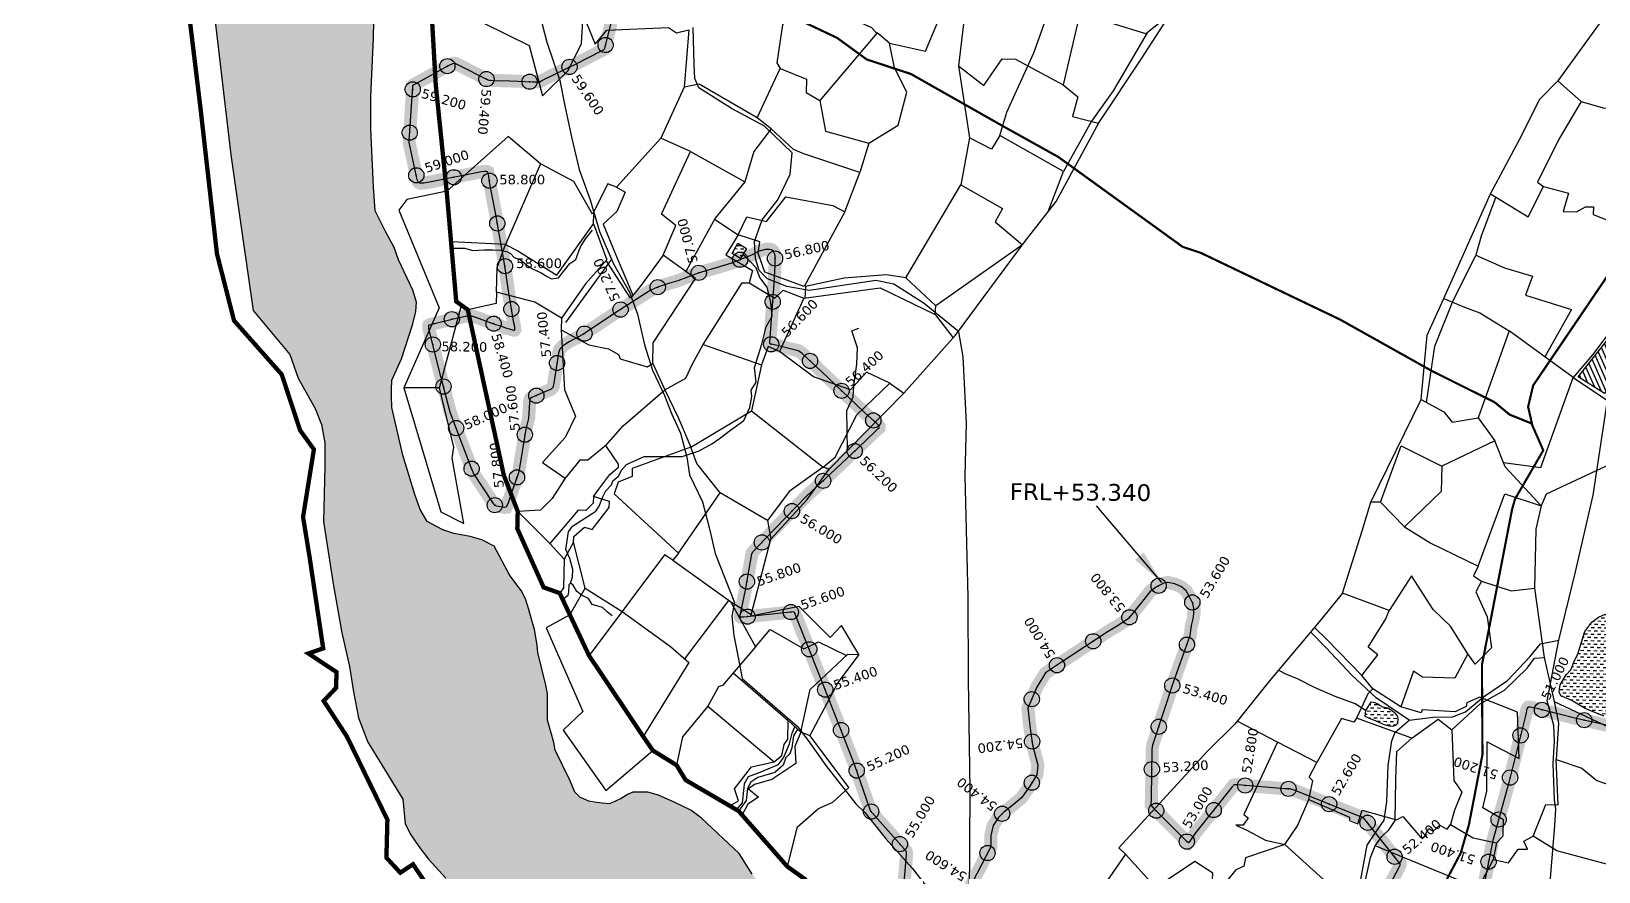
# Model space of a CAD drawing. Header units: inches. Extents: x 381014 to 397336, y 1838559 to 1849522.
# Drawn here: x 381031 to 384637, y 1840860 to 1842795 of the extents above; entities that cross this region are included whole.
import ezdxf

# ---------------------------------------------------------------- set-up
doc = ezdxf.new("R2010")
doc.units = ezdxf.units.IN
doc.header["$MEASUREMENT"] = 0
doc.header["$PDMODE"] = 32
doc.header["$PDSIZE"] = 35
for name, color, linetype in [('BND', 6, 'Continuous'), ('FRL', 3, 'Continuous'), ('NALA', 4, 'Continuous'), ('points', 161, 'Continuous'), ('ROAD', 1, 'Continuous'), ('ROADS', 50, 'Continuous'), ('SY.AREA', 7, 'Continuous'), ('TEXT', 7, 'Continuous'), ('VILLAGE AREA', 1, 'Continuous'), ('WATER', 4, 'Continuous')]:
    doc.layers.add(name, color=color, linetype=linetype)
doc.styles.get("Standard").update_dxf_attribs({"font": 'verdana.ttf'})
doc.dimstyles.get("Standard").update_dxf_attribs({"dimtxt": 0.18, "dimasz": 0.18, "dimexe": 0.18, "dimexo": 0.0625, "dimgap": 0.09, "dimtad": 0, "dimtih": 1, "dimtoh": 1, "dimdec": 4, "dimzin": 0, "dimdsep": 46, "dimtxsty": 'Standard', "dimcen": 0.09, "dimadec": 0, "dimazin": 0, "dimtfac": 1, "dimtdec": 4, "dimtofl": 0, "dimtmove": 0, "dimatfit": 3, "dimfxl": 1, "dimtolj": 1, "dimtzin": 0, "dimarcsym": 0})
pattern_1 = [(358.54643, (357772.124, 1836958.266), (7.80028, 7.4142122), [7.609695, -7.609695])]

msp = doc.modelspace()

# ---------------------------------------------------------------- hatches: boundary and pattern name
h = msp.add_hatch()
h.set_pattern_fill('DASH', color=4, scale=500, angle=45)
h.paths.add_polyline_path([(388451, 1839456.8), (388566, 1839533.4), (388764.6, 1839627.8), (388764.6, 1840193.1), (388651.7, 1840153.5), (388550.7, 1840125.9), (388422.1, 1840107.6), (388315.5, 1840090.3), (388267, 1840070.6), (388208, 1840043.1), (388107, 1839952.7), (388030.7, 1839885.8), (387989.9, 1839894.9), (387961.6, 1839906.4), (387939.7, 1839905.1), (387902.5, 1839879.4), (387787.8, 1839816.4), (387772.7, 1839805.8)])
h.paths.add_polyline_path([(387490.6, 1839667.2), (387271.9, 1839588.7), (387053.1, 1839523), (386750.8, 1839429.1), (386619.7, 1839389.3), (386412.6, 1839330.1), (386257, 1839312.1), (386131, 1839313.4), (386061.6, 1839312.1), (385958.9, 1839324.9), (385856.2, 1839340.8), (385803.7, 1839365.4), (385776.7, 1839367), (385728.9, 1839370.2), (385666.9, 1839365.4), (385546.3, 1839361.8), (385530.7, 1839380.5), (385511.6, 1839382.9), (385489.3, 1839378.9), (385320.8, 1839396.6), (384973.2, 1839431.9), (384691.7, 1839436.7), (384639.6, 1839425.9), (384631, 1839409.7), (384606.9, 1839406.6), (384606.7, 1839405.5), (384454, 1839422.3), (384211.5, 1839496.4), (384038.2, 1839567.8), (383876.1, 1839675.9), (383766.9, 1839732.3), (383620.2, 1839824.7), (383568.5, 1839862.4), (383475, 1839969.7), (383347.6, 1840109.2), (383210.5, 1840248.2), (383043.3, 1840405.5), (382951.8, 1840496.9), (382812.5, 1840698), (382768.8, 1840763.5), (382727, 1840807.2), (382689.3, 1840854.8), (382659.4, 1840902.5), (382572.6, 1840983.4), (382548, 1841001.9), (382509.7, 1841020.4), (382473.9, 1841036.4), (382449.2, 1841043.8), (382414.7, 1841043.8), (382403.6, 1841038.9), (382366.8, 1841016.3), (382320.6, 1841019.6), (382299.9, 1841029), (382285.2, 1841034.9), (382270.3, 1841069.7), (382235.7, 1841140.3), (382233.2, 1841157.6), (382218.4, 1841206.9), (382218.4, 1841229.1), (382218.4, 1841269.7), (382214.7, 1841289.5), (382196.2, 1841365.1), (382194.9, 1841382.3), (382188.8, 1841418.1), (382181.4, 1841441.5), (382175.2, 1841463.7), (382167.8, 1841488.4), (382157.9, 1841508.1), (382132, 1841542.6), (382095.8, 1841609.8), (382067.6, 1841624.5), (382040.6, 1841631.8), (381989, 1841641.8), (381941.9, 1841666.8), (381925.2, 1841694.3), (381913.2, 1841728.9), (381885.7, 1841819.8), (381860.5, 1841928.9), (381859, 1841963), (381860.5, 1841992.3), (381882.1, 1842041.3), (381908.4, 1842121.8), (381915.6, 1842150.5), (381916.8, 1842172.1), (381908.4, 1842199.6), (381875.3, 1842269), (381865.7, 1842297.6), (381844.7, 1842335.7), (381821.8, 1842381.8), (381818, 1842437.1), (381812.2, 1842571.1), (381812.2, 1842645.5), (381818, 1842779.4), (381819.9, 1842857.6), (381835.1, 1842926.2), (381842.8, 1843075.5), (381837.1, 1843144.2), (381825.6, 1843199.4), (381797, 1843308.1), (381794.3, 1843356.2), (381785.9, 1843407.5), (381779.9, 1843469.5), (381770.4, 1843551.7), (381766.8, 1843698.6), (381759.4, 1843754.7), (381528.5, 1843776.8), (381324.9, 1843792.6), (381330.9, 1843655.6), (381348.5, 1843538.7), (381406.4, 1843204.5), (381427.2, 1843118), (381444.9, 1842896.9), (381490.1, 1842511), (381515.8, 1842328.4), (381541.3, 1842152.2), (381625.4, 1842051.3), (381644.8, 1841996.5), (381683.5, 1841927.1), (381698.1, 1841890), (381706.2, 1841848.1), (381706.2, 1841793.2), (381703, 1841666.6), (381725.6, 1841523.1), (381745, 1841410.2), (381762.7, 1841332.7), (381772.4, 1841274.7), (381783.7, 1841215), (381804.7, 1841158.5), (381885.8, 1841027.5), (381890.9, 1840970.9), (381904.1, 1840945.6), (381922.3, 1840918.3), (381944.6, 1840888.9), (381984.1, 1840845.4), (382067.9, 1840717.8), (382204.5, 1840565.2), (382288.3, 1840481.8), (382319.9, 1840433.9), (382347.5, 1840401.3), (382362.8, 1840378.9), (382390.3, 1840337.2), (382486.1, 1840296.4), (382532, 1840263.8), (382557.5, 1840237.4), (382590.7, 1840185.5), (382612.4, 1840149.3), (382645.5, 1840112.1), (382685.8, 1840086.3), (382734.4, 1840036.8), (382779.8, 1839993.4), (382838.8, 1839938.7), (382866.7, 1839905.7), (382931, 1839840.8), (382950.6, 1839794.4), (382998.2, 1839728.3), (383021.9, 1839679.8), (383041.6, 1839657), (383066.4, 1839638.5), (383092.2, 1839609.6), (383146, 1839521.8), (383230.4, 1839422.7), (383300.5, 1839363.2), (383351.5, 1839325.2), (383419, 1839286.7), (383500.2, 1839236.9), (383636.7, 1839211.5), (383757.6, 1839162.1), (383807, 1839124.3), (383841.7, 1839089.7), (383891.1, 1839047.7), (383925.8, 1839026.6), (384066.7, 1838990.9), (384297, 1838951.8), (384446.8, 1838919.1), (384529, 1838924.4), (384578.6, 1838939.1), (384622.9, 1838958.1), (384703.1, 1838953.9), (384975.7, 1838918.9), (385028.3, 1838895.6), (385074.9, 1838872.4), (385120.2, 1838851.1), (385227.6, 1838825.7), (385379, 1838824.7), (385407.7, 1838833.2), (385470.6, 1838854.5), (385533.5, 1838869.4), (385621.9, 1838867.3), (385756.2, 1838836.4), (385847.9, 1838816.2), (385948.9, 1838831.9), (386045.9, 1838831.9), (386102.4, 1838839.4), (386171.6, 1838852.2), (386230.2, 1838890.5), (386358.1, 1838899), (386408.2, 1838913.9), (386662.3, 1839013.8), (386777.9, 1839042.9), (386930.5, 1839097), (387043.9, 1839128.3), (387113, 1839133.7), (387166, 1839114.3), (387196.2, 1839098.1), (387250.2, 1839091.6), (387322.6, 1839089.5), (387561.1, 1839129.6), (387680.3, 1839140), (387815.1, 1839162.4), (387899.8, 1839178), (388210.9, 1839361.6), (388399.6, 1839422.5), (388451, 1839456.8), (387772.7, 1839805.8), (387706.8, 1839759.9)])
h.paths.add_polyline_path([(381544.4, 1844421.8), (381503.4, 1844633.7), (381417.8, 1844942.2), (381392.4, 1845025), (381249.5, 1845377.7), (381113, 1845632.5), (381031, 1845811.9), (381031, 1844657.9), (381122.3, 1844516.1), (381283.2, 1844222.8), (381319.4, 1843917.4), (381324.9, 1843792.6), (381528.5, 1843776.8), (381759.4, 1843754.7), (381753.7, 1843798.7), (381716.3, 1843823), (381667.3, 1843941.1), (381622.7, 1844089.8)])
h.paths.add_polyline_path([(382252.1, 1840763.1), (382906.7, 1840089.6), (382995.9, 1840176.3), (382341.3, 1840849.8)], flags=24)
h.paths.add_polyline_path([(383128.8, 1840129.2), (383201, 1840127.3), (383202.2, 1840176.3), (383130, 1840178.1)], flags=24)
h.paths.add_polyline_path([(383194.6, 1840078.3), (383257.4, 1840076.7), (383258.2, 1840107.8), (383195.4, 1840109.4)], flags=24)
at = {"layer": 'VILLAGE AREA', "linetype": 'ByBlock'}
h = msp.add_hatch(dxfattribs=at)
h.set_pattern_fill('ANSI31', color=256, scale=3.195672, angle=68.5464)
h.set_pattern_definition([(113.54643, (357772.124, 1836958.266), (-9.301448, -4.0533506), [])])
h.paths.add_polyline_path([(384760.8, 1842119.5), (384728.1, 1842174.9), (384589.6, 1842000.2), (384650.1, 1841961.1)])
h.paths.add_polyline_path([(384787, 1841992.5), (384803.2, 1842011.8), (384877.1, 1842093.3), (384887.4, 1842177), (384835.4, 1842146.9), (384798.9, 1842057), (384760.9, 1842066.9), (384671.8, 1841953), (384750.4, 1841896.4)])
h.paths.add_polyline_path([(384890.3, 1842208.6), (384882.6, 1842226.5), (384868.3, 1842201), (384845.2, 1842209.1), (384823.9, 1842176.8), (384871.7, 1842174.2)])
at = {"layer": 'WATER', "linetype": 'ByBlock'}
h = msp.add_hatch(dxfattribs=at)
h.set_pattern_fill('DASH', color=256, scale=2.396754, angle=-1.4536)
h.set_pattern_definition(pattern_1)
h.paths.add_polyline_path([(382676.2, 1842295.7), (382656, 1842307.8), (382643.2, 1842284.1), (382662.3, 1842272.6)])
h = msp.add_hatch(dxfattribs=at)
h.set_pattern_fill('DASH', color=256, scale=2.396754, angle=-1.4536)
h.set_pattern_definition(pattern_1)
h.paths.add_polyline_path([(384849.1, 1841489.5), (384843.9, 1841491.9), (384820.6, 1841489.7), (384792.3, 1841495.1), (384761.2, 1841499.2), (384736.5, 1841517.5), (384729, 1841515.8), (384718.1, 1841507.2), (384699.1, 1841492.4), (384676.6, 1841471.5), (384651.9, 1841453.4), (384636.4, 1841446.8), (384620.7, 1841434.6), (384604.8, 1841413.6), (384596.2, 1841386.4), (384589.1, 1841361.5), (384580.8, 1841346.3), (384572.7, 1841325.4), (384561.6, 1841313.9), (384548.3, 1841290.7), (384547, 1841286.5), (384546.2, 1841274.4), (384549.7, 1841265.5), (384573.7, 1841255.1), (384605.8, 1841236.1), (384648.7, 1841218.3), (384717.2, 1841192.9), (384766.9, 1841168.8), (384826.3, 1841142.2), (384839.3, 1841141.4), (384846.7, 1841355.8)])
h.paths.add_polyline_path([(384657, 1841316.8), (384947.9, 1841309.4), (384948.7, 1841340.4), (384657.8, 1841347.7)], flags=9)
h.paths.add_polyline_path([(384738.2, 1841369.1), (384794.9, 1841367.7), (384795.7, 1841398.2), (384739, 1841399.7)], flags=24)
h = msp.add_hatch(dxfattribs=at)
h.set_pattern_fill('DASH', color=256, scale=2.396754, angle=-1.4536)
h.set_pattern_definition(pattern_1)
h.paths.add_polyline_path([(384169.9, 1841223.9), (384162.7, 1841230.3), (384151.6, 1841236.6), (384139.9, 1841239.2), (384133.5, 1841242.8), (384127.2, 1841246.8), (384122.6, 1841248.8), (384117.6, 1841250.1), (384112.8, 1841250.7), (384100.1, 1841231.2), (384098.6, 1841218.4), (384107.2, 1841214.5), (384123.9, 1841207.8), (384143.2, 1841199.3), (384154, 1841196.3), (384162.7, 1841195.8), (384170.1, 1841197.7), (384174.9, 1841202.6), (384175.1, 1841210.4), (384174.8, 1841217.6)])
h.paths.add_polyline_path([(384134.3, 1841204.2), (384191, 1841202.8), (384191.8, 1841233.4), (384135.1, 1841234.8)], flags=9)

# ---------------------------------------------------------------- linework, layer by layer
at = {"const_width": 0.285}
msp.add_lwpolyline([(381031, 1847637.1), (388764.6, 1847637.1), (388764.6, 1838559.6), (381031, 1838559.6)], close=True, dxfattribs=at)
at = {"color": 4}
for points in [[(381444.9, 1842896.9), (381490.1, 1842511), (381515.8, 1842328.4), (381541.3, 1842152.2), (381625.4, 1842051.3), (381644.8, 1841996.5), (381683.5, 1841927.1), (381698.1, 1841890), (381706.2, 1841848.1), (381706.2, 1841793.2), (381703, 1841666.6), (381725.6, 1841523.1), (381745, 1841410.2), (381762.7, 1841332.7), (381772.4, 1841274.7), (381783.7, 1841215), (381804.7, 1841158.5), (381885.8, 1841027.5), (381890.9, 1840970.9), (381904.1, 1840945.6), (381922.3, 1840918.3), (381944.6, 1840888.9), (381984.1, 1840845.4)], [(382689.3, 1840854.8), (382659.4, 1840902.5), (382572.6, 1840983.4), (382548, 1841001.9), (382509.7, 1841020.4), (382473.9, 1841036.4), (382449.2, 1841043.8), (382428.2, 1841043.8), (382414.7, 1841043.8), (382403.6, 1841038.9), (382387.5, 1841029), (382361.6, 1841016.7), (382344.3, 1841017.9), (382325.8, 1841020.4), (382313.5, 1841022.8), (382299.9, 1841029), (382293.7, 1841031.5), (382281.4, 1841043.8), (382270.3, 1841069.7), (382235.7, 1841140.3), (382233.2, 1841157.6), (382225.8, 1841182.2), (382218.4, 1841209.3), (382218.4, 1841229.1), (382218.4, 1841245.1), (382218.4, 1841269.7), (382214.7, 1841289.5), (382196.2, 1841365.1), (382194.9, 1841382.3), (382188.8, 1841418.1), (382181.4, 1841441.5), (382175.2, 1841463.7), (382167.8, 1841488.4), (382157.9, 1841508.1), (382132, 1841542.6), (382095.8, 1841609.8), (382067.6, 1841624.5), (382040.6, 1841631.8), (382002.6, 1841639.2), (381977.6, 1841647.8), (381941.9, 1841666.8), (381925.2, 1841694.3), (381913.2, 1841728.9), (381885.7, 1841819.8), (381860.5, 1841928.9), (381859.3, 1841955.3), (381859.3, 1841969.6), (381860.5, 1841992.3), (381882.1, 1842041.3), (381908.4, 1842121.8), (381915.6, 1842150.5), (381916.8, 1842172.1), (381908.4, 1842199.6), (381875.3, 1842269), (381865.7, 1842297.6), (381844.7, 1842335.7), (381821.8, 1842381.8), (381818, 1842437.1), (381812.2, 1842571.1), (381812.2, 1842645.5), (381818, 1842779.4), (381819.9, 1842857.6)]]:
    msp.add_lwpolyline(points, dxfattribs=at)
at = {"layer": 'BND', "lineweight": 30}
msp.add_lwpolyline([(381947.5, 1842912.7, 10, 10, 0), (381961.3, 1842672.1, 10, 10, 0), (381986.4, 1842427, 10, 10, 0), (382008.4, 1842173.4, 10, 10, 0), (382035, 1842154.3, 10, 10, 0), (382117.9, 1841773.2, 10, 10, 0), (382149.9, 1841689.9, 10, 10, 0), (382148.9, 1841650.2, 10, 10, 0), (382209.5, 1841515, 10, 10, 0), (382246.4, 1841501.8, 10, 10, 0), (382313.9, 1841358, 10, 10, 0), (382438.7, 1841171.5, 10, 10, 0), (382460.6, 1841139.6, 10, 10, 0), (382515.3, 1841105.6, 10, 10, 0), (382536.1, 1841071.4, 10, 10, 0), (382658.1, 1841000, 10, 10, 0), (382770.2, 1840872.1, 10, 10, 0), (382813.5, 1840841.2, 10, 10, 0)], format="xyseb", dxfattribs=at)
at = {"layer": 'BND', "lineweight": 30, "const_width": 10}
msp.add_lwpolyline([(381999.2, 1840743.4), (381908.9, 1840877.5), (381879.7, 1840858), (381847.8, 1840892.5), (381850, 1840980), (381757, 1841171.4), (381703.5, 1841253.6), (381732, 1841283.7), (381733, 1841319.9), (381668.3, 1841362.8), (381702.3, 1841374.6), (381671.4, 1841582.4), (381656, 1841677), (381680.9, 1841832.7), (381649.2, 1841876.7), (381606.9, 1842005.3), (381497.2, 1842129.3), (381457.9, 1842283.3), (381437.3, 1842465.6), (381420, 1842618.9), (381391.4, 1842854.1)], dxfattribs=at)
at = {"layer": 'FRL', "color": 84, "const_width": 30}
for points in [[(382364.7, 1842814.4), (382351.1, 1842759.8), (382350.5, 1842756), (382348.3, 1842753.7), (382343.9, 1842751.3), (382282.6, 1842720.1), (382210.2, 1842684.7), (382204.2, 1842681.4), (382200.7, 1842679.3), (382196.8, 1842679), (382183.5, 1842679.1), (382131.4, 1842681.2), (382093.4, 1842682.4), (382087.2, 1842682.8), (382083.8, 1842683), (382081.1, 1842683.9), (382012.8, 1842718.5), (382008.6, 1842720.7), (382006.2, 1842721.7), (382004.2, 1842721.8), (382000.7, 1842721.4), (381989.4, 1842715.9), (381914.5, 1842674.7), (381910.5, 1842672.7), (381908.9, 1842671.4), (381908.7, 1842668.6), (381900.9, 1842554.8), (381900.5, 1842546.3), (381900.1, 1842539.3), (381918.9, 1842453.4), (381920.6, 1842449.1), (381923.2, 1842446.8), (381924.6, 1842446.1), (381927.9, 1842446.1), (381933.5, 1842446.1), (381943.2, 1842447.4), (382066.9, 1842472.1), (382073.8, 1842472.8), (382078.3, 1842472.8), (382081.1, 1842471.2), (382083.2, 1842462), (382085.3, 1842448.3), (382098.5, 1842377.2), (382119.7, 1842259.8), (382129.8, 1842187.7), (382140.7, 1842124.1), (382142.2, 1842118.8), (382143, 1842113.7), (382143.4, 1842111), (382143.5, 1842108.8), (382142.9, 1842108), (382142.4, 1842107.4), (382141.2, 1842107.3), (382140.1, 1842107.3), (382133.5, 1842109.5), (382121.4, 1842112.4), (382111, 1842117), (382099, 1842120.7), (382052.9, 1842137.5), (382043.4, 1842140.3), (382038.4, 1842140.3), (382030, 1842139.4), (382005.4, 1842134.2), (381958.2, 1842122.6), (381950.8, 1842120.7), (381947.2, 1842119.5), (381945.6, 1842118.5), (381945.3, 1842117), (381945.3, 1842114.9), (381945.3, 1842111.4), (381948.5, 1842097.9), (381974, 1841997.6), (381994.6, 1841918.6), (382002.1, 1841897.8), (382042.9, 1841790.7), (382048, 1841777.7), (382094.4, 1841707.9), (382096, 1841705.2), (382097.8, 1841703.6), (382100.9, 1841702.3), (382110, 1841700.8), (382116, 1841699.6), (382120.1, 1841699.1), (382123.1, 1841699.5), (382127.6, 1841710), (382137, 1841737.5), (382149.4, 1841771.5), (382152.1, 1841781.3), (382168.2, 1841879.2), (382175, 1841903.8), (382177.2, 1841941.4), (382177.5, 1841946.5), (382178.8, 1841949.7), (382182, 1841952), (382196.4, 1841958), (382226.8, 1841971.2), (382229.4, 1841973.7), (382230.7, 1841975.6), (382232.9, 1841985.6), (382243.9, 1842054.1), (382246.5, 1842063.2), (382253, 1842070.3), (382268, 1842080.7), (382299.8, 1842097), (382383.8, 1842153), (382454.8, 1842198.5), (382471.8, 1842206.3), (382496.7, 1842214.6), (382517.9, 1842221), (382565.3, 1842238.9), (382639.6, 1842260.7), (382688, 1842280), (382705.5, 1842289.2), (382719.7, 1842293.4), (382729.4, 1842293.4), (382734, 1842292.4), (382737.2, 1842289.7), (382740.9, 1842283.7), (382741.9, 1842278.6), (382741.9, 1842271.3), (382741.9, 1842257), (382739.6, 1842214.6), (382729.8, 1842079.3), (382729.8, 1842076.8), (382731.3, 1842075.2), (382736.5, 1842073.9), (382746.4, 1842071.9), (382795.1, 1842060), (382799.2, 1842057.5), (382804.1, 1842053.9), (382849.4, 1842011), (382911.4, 1841952.1), (382948, 1841917.5), (382977.4, 1841891), (382979.7, 1841888.4), (382981.3, 1841886), (382981.3, 1841884.1), (382981.1, 1841882.2), (382978.6, 1841880.3), (382976.2, 1841877.9), (382971.9, 1841874.2), (382932.9, 1841836.4), (382869.8, 1841776.5), (382814.3, 1841725.4), (382740.7, 1841649.4), (382719.5, 1841626.9), (382690.7, 1841596.6), (382689.7, 1841594.9), (382688.6, 1841592.3), (382673.7, 1841508.7), (382662.2, 1841454.1), (382661.6, 1841451.6), (382661.4, 1841448.7), (382661.9, 1841447.2), (382663.2, 1841446.4), (382665.5, 1841446.3), (382667.3, 1841446.3), (382670.1, 1841446.7), (382777.3, 1841458.1), (382781.9, 1841458.6), (382785.5, 1841458.1), (382786.8, 1841456.8), (382788, 1841454.6), (382789, 1841451.3), (382821.2, 1841370.6), (382861.1, 1841270.2), (382924.9, 1841106.9), (382960.2, 1841004.9), (382961.3, 1841001.6), (382962.4, 1840999.3), (382966, 1840995.4), (382977.6, 1840981.9), (383039, 1840912.8), (383041.3, 1840910), (383043.5, 1840907.5), (383044.1, 1840904.5), (383044.3, 1840899.2), (383033.7, 1840772.7)], [(383175.6, 1840796), (383238.1, 1840917.7), (383238.1, 1840943.4), (383243.6, 1840966.4), (383255.8, 1840985.4), (383268, 1840997.6), (383285.6, 1841011.2), (383308.7, 1841030.1), (383327.7, 1841057.2), (383344, 1841083), (383346.7, 1841106), (383334.5, 1841152.5), (383330.4, 1841178.3), (383327.7, 1841197.3), (383323.6, 1841236.6), (383344, 1841285.4), (383364.3, 1841317.9), (383398.3, 1841340.9), (383508, 1841413.5), (383530.9, 1841427.1), (383554.7, 1841443.2), (383584.4, 1841479.6), (383604.8, 1841505.9), (383620.9, 1841516.9), (383636.1, 1841524.5), (383645.5, 1841526.2), (383661.6, 1841522.8), (383676.9, 1841516), (383687.9, 1841506.7), (383694.7, 1841494.9), (383703.2, 1841477.9), (383705.7, 1841466.9), (383705.7, 1841454.2), (383704, 1841442.3), (383699.8, 1841427.1), (383697.2, 1841404.2), (383658.2, 1841296.5), (383610.9, 1841152.2), (383610.1, 1841147.2), (383609.7, 1841141), (383607.8, 1841031.4), (383607.4, 1841013.7), (383617.5, 1841002.3), (383684.6, 1840934.3), (383688.2, 1840930.6), (383690.8, 1840928), (383692.9, 1840926.8), (383695.9, 1840930.4), (383709.3, 1840949.8), (383793.5, 1841055.4), (383795.8, 1841058.4), (383796.9, 1841059.5), (383798.6, 1841060.2), (383801.8, 1841060.2), (383807.7, 1841060.2), (383914.8, 1841051.4), (383921.1, 1841051.4), (383926.3, 1841050.8), (383938.2, 1841047.3), (384087.6, 1840987.3), (384090.7, 1840986.5), (384093.4, 1840985.4), (384096.4, 1840983.8), (384173.8, 1840886.5), (384176.5, 1840883), (384178.4, 1840880.7), (384179.8, 1840878.7), (384179.8, 1840877.2), (384179.8, 1840876.2), (384176.9, 1840869.4), (384127.4, 1840775.5)], [(384371, 1840821), (384393.3, 1840932.3), (384430.1, 1841065.7), (384469.1, 1841222.1), (384471.7, 1841235.2), (384473, 1841237.4), (384475, 1841239.1), (384477.1, 1841239.1), (384479.3, 1841239.1), (384498.6, 1841235), (384542.4, 1841223.6), (384585.1, 1841213.3), (384693.7, 1841189.2)]]:
    msp.add_lwpolyline(points, dxfattribs=at)
at = {"layer": 'FRL', "color": 82}
for points in [[(383033.7, 1840772.7), (383044.3, 1840899.2), (383044.1, 1840904.5), (383043.5, 1840907.5), (383041.3, 1840910), (383039, 1840912.8), (382977.6, 1840981.9), (382966, 1840995.4), (382962.4, 1840999.3), (382961.3, 1841001.6), (382960.2, 1841004.9), (382924.9, 1841106.9), (382861.1, 1841270.2), (382821.2, 1841370.6), (382789, 1841451.3), (382788, 1841454.6), (382786.8, 1841456.8), (382785.5, 1841458.1), (382781.9, 1841458.6), (382777.3, 1841458.1), (382670.1, 1841446.7), (382667.3, 1841446.3), (382665.5, 1841446.3), (382663.2, 1841446.4), (382661.9, 1841447.2), (382661.4, 1841448.7), (382661.6, 1841451.6), (382662.2, 1841454.1), (382673.7, 1841508.7), (382688.6, 1841592.3), (382689.7, 1841594.9), (382690.7, 1841596.6), (382719.5, 1841626.9), (382740.7, 1841649.4), (382814.3, 1841725.4), (382869.8, 1841776.5), (382932.9, 1841836.4), (382971.9, 1841874.2), (382976.2, 1841877.9), (382978.6, 1841880.3), (382981.1, 1841882.2), (382981.3, 1841884.1), (382981.3, 1841886), (382979.7, 1841888.4), (382977.4, 1841891), (382948, 1841917.5), (382911.4, 1841952.1), (382849.4, 1842011), (382804.1, 1842053.9), (382799.2, 1842057.5), (382795.1, 1842060), (382746.4, 1842071.9), (382736.5, 1842073.9), (382731.3, 1842075.2), (382729.8, 1842076.8), (382729.8, 1842079.3), (382739.6, 1842214.6), (382741.9, 1842257), (382741.9, 1842271.3), (382741.9, 1842278.6), (382740.9, 1842283.7), (382737.2, 1842289.7), (382734, 1842292.4), (382729.4, 1842293.4), (382719.7, 1842293.4), (382705.5, 1842289.2), (382688, 1842280), (382639.6, 1842260.7), (382565.3, 1842238.9), (382517.9, 1842221), (382496.7, 1842214.6), (382471.8, 1842206.3), (382454.8, 1842198.5), (382383.8, 1842153), (382299.8, 1842097), (382268, 1842080.7), (382253, 1842070.3), (382246.5, 1842063.2), (382243.9, 1842054.1), (382232.9, 1841985.6), (382230.7, 1841975.6), (382229.4, 1841973.7), (382226.8, 1841971.2), (382196.4, 1841958), (382182, 1841952), (382178.8, 1841949.7), (382177.5, 1841946.5), (382177.2, 1841941.4), (382175, 1841903.8), (382168.2, 1841879.2), (382152.1, 1841781.3), (382149.4, 1841771.5), (382137, 1841737.5), (382127.6, 1841710), (382123.1, 1841699.5), (382120.1, 1841699.1), (382116, 1841699.6), (382110, 1841700.8), (382100.9, 1841702.3), (382097.8, 1841703.6), (382096, 1841705.2), (382094.4, 1841707.9), (382048, 1841777.7), (382042.9, 1841790.7), (382002.1, 1841897.8), (381994.6, 1841918.6), (381974, 1841997.6), (381948.5, 1842097.9), (381945.3, 1842111.4), (381945.3, 1842114.9), (381945.3, 1842117), (381945.6, 1842118.5), (381947.2, 1842119.5), (381950.8, 1842120.7), (381958.2, 1842122.6), (382005.4, 1842134.2), (382030, 1842139.4), (382038.4, 1842140.3), (382043.4, 1842140.3), (382052.9, 1842137.5), (382099, 1842120.7), (382111, 1842117), (382121.4, 1842112.4), (382133.5, 1842109.5), (382140.1, 1842107.3), (382141.2, 1842107.3), (382142.4, 1842107.4), (382142.9, 1842108), (382143.5, 1842108.8), (382143.4, 1842111), (382143, 1842113.7), (382142.2, 1842118.8), (382140.7, 1842124.1), (382129.8, 1842187.7), (382119.7, 1842259.8), (382098.5, 1842377.2), (382085.3, 1842448.3), (382083.2, 1842462), (382081.1, 1842471.2), (382078.3, 1842472.8), (382073.8, 1842472.8), (382066.9, 1842472.1), (381943.2, 1842447.4), (381933.5, 1842446.1), (381927.9, 1842446.1), (381924.6, 1842446.1), (381923.2, 1842446.8), (381920.6, 1842449.1), (381918.9, 1842453.4), (381900.1, 1842539.3), (381900.5, 1842546.3), (381900.9, 1842554.8), (381908.7, 1842668.6), (381908.9, 1842671.4), (381910.5, 1842672.7), (381914.5, 1842674.7), (381989.4, 1842715.9), (382000.7, 1842721.4), (382004.2, 1842721.8), (382006.2, 1842721.7), (382008.6, 1842720.7), (382012.8, 1842718.5), (382081.1, 1842683.9), (382083.8, 1842683), (382087.2, 1842682.8), (382093.4, 1842682.4), (382131.4, 1842681.2), (382183.5, 1842679.1), (382196.8, 1842679), (382200.7, 1842679.3), (382204.2, 1842681.4), (382210.2, 1842684.7), (382282.6, 1842720.1), (382343.9, 1842751.3), (382348.3, 1842753.7), (382350.5, 1842756), (382351.1, 1842759.8), (382364.7, 1842814.4)], [(384127.4, 1840775.5), (384176.9, 1840869.4), (384179.8, 1840876.2), (384179.8, 1840877.2), (384179.8, 1840878.7), (384178.4, 1840880.7), (384176.5, 1840883), (384173.8, 1840886.5), (384096.4, 1840983.8), (384093.4, 1840985.4), (384090.7, 1840986.5), (384087.6, 1840987.3), (383938.2, 1841047.3), (383926.3, 1841050.8), (383921.1, 1841051.4), (383914.8, 1841051.4), (383807.7, 1841060.2), (383801.8, 1841060.2), (383798.6, 1841060.2), (383796.9, 1841059.5), (383795.8, 1841058.4), (383793.5, 1841055.4), (383709.3, 1840949.8), (383695.9, 1840930.4), (383692.9, 1840926.8), (383690.8, 1840928), (383688.2, 1840930.6), (383684.6, 1840934.3), (383617.5, 1841002.3), (383607.4, 1841013.7), (383607.8, 1841031.4), (383609.7, 1841141), (383610.1, 1841147.2), (383610.9, 1841152.2), (383658.2, 1841296.5), (383697.2, 1841404.2), (383699.8, 1841427.1), (383704, 1841442.3), (383705.7, 1841454.2), (383705.7, 1841466.9), (383703.2, 1841477.9), (383694.7, 1841494.9), (383687.9, 1841506.7), (383676.9, 1841516), (383661.6, 1841522.8), (383645.5, 1841526.2), (383636.1, 1841524.5), (383620.9, 1841516.9), (383604.8, 1841505.9), (383584.4, 1841479.6), (383554.7, 1841443.2), (383530.9, 1841427.1), (383508, 1841413.5), (383398.3, 1841340.9), (383364.3, 1841317.9), (383344, 1841285.4), (383323.6, 1841236.6), (383327.7, 1841197.3), (383330.4, 1841178.3), (383334.5, 1841152.5), (383346.7, 1841106), (383344, 1841083), (383327.7, 1841057.2), (383308.7, 1841030.1), (383285.6, 1841011.2), (383268, 1840997.6), (383255.8, 1840985.4), (383243.6, 1840966.4), (383238.1, 1840943.4), (383238.1, 1840917.7), (383175.6, 1840796)], [(384693.7, 1841189.2), (384585.1, 1841213.3), (384542.4, 1841223.6), (384498.6, 1841235), (384479.3, 1841239.1), (384477.1, 1841239.1), (384475, 1841239.1), (384473, 1841237.4), (384471.7, 1841235.2), (384469.1, 1841222.1), (384430.1, 1841065.7), (384393.3, 1840932.3), (384371, 1840821)]]:
    msp.add_lwpolyline(points, dxfattribs=at)
at = {"layer": 'NALA', "linetype": 'ByBlock'}
for points in [[(381997.8, 1842296.2), (382027.5, 1842296), (382046.5, 1842290.9), (382072.6, 1842292.6), (382093.6, 1842292), (382110.9, 1842291.6), (382126.3, 1842288), (382133.5, 1842283.7), (382142, 1842274.4), (382156.4, 1842269), (382169.9, 1842257.7), (382183.8, 1842248.2), (382204.1, 1842239.5), (382215.8, 1842231.5), (382227.5, 1842225.2), (382244, 1842227.6), (382258.6, 1842246.3), (382269.9, 1842260.6), (382283.4, 1842270.3), (382293.2, 1842297.9), (382306.1, 1842317.2), (382322.1, 1842337.3)], [(382271.3, 1841524.5), (382275.6, 1841538.4), (382276.4, 1841555.8), (382270, 1841581.2), (382260.4, 1841602.4), (382266.5, 1841643), (382275.8, 1841655.6), (382329.6, 1841690.4), (382337.3, 1841701.9), (382346, 1841723.4), (382352.6, 1841737.1), (382365.8, 1841751.1), (382368.7, 1841760), (382382.3, 1841772.1), (382388.8, 1841785.1), (382400.1, 1841797.7), (382440.4, 1841816.2), (382528.3, 1841816.6), (382567.4, 1841829.4), (382596.7, 1841845.7), (382614.1, 1841857.7), (382639.5, 1841876.7), (382670.2, 1841898.9), (382683.5, 1841929.3), (382688.7, 1841954.8), (382686.6, 1841969.1), (382698.2, 1841987.8), (382694.4, 1842021.4), (382711.6, 1842074.7), (382721.8, 1842115.1), (382734.9, 1842139.7), (382732.4, 1842171.2), (382724.1, 1842206.2), (382707, 1842228.5), (382698.3, 1842251), (382684.1, 1842266.3), (382674.1, 1842276.4), (382667.6, 1842281.4)], [(382908.2, 1841830.1), (382906.8, 1841922.3), (382921.7, 1841953.8), (382923.1, 1841979.2), (382930, 1842029.2), (382931.7, 1842066.7), (382918.5, 1842105.9), (382934.9, 1842111.9)], [(382367.5, 1841449.3), (382356, 1841458.6), (382345, 1841469), (382321.5, 1841475.8), (382312.5, 1841489.6), (382297.9, 1841496.6), (382285.6, 1841505.4), (382277.8, 1841520.4), (382271.3, 1841524.5), (382267.3, 1841520.7), (382266.9, 1841504), (382264.8, 1841496.6), (382253.8, 1841486.1)], [(384100.1, 1841231.2), (384076.8, 1841246.8), (384030.2, 1841263.4), (383982.6, 1841284.7), (383945.2, 1841303.4), (383915.7, 1841315.6), (383899.8, 1841324.7)], [(382653, 1841003), (382666.7, 1841019), (382671.2, 1841054), (382671.4, 1841063.1), (382681, 1841079.6), (382707.6, 1841089.3), (382749.5, 1841107.3), (382761.4, 1841122.5), (382775.4, 1841154.8), (382781.2, 1841179.3), (382787.7, 1841193.8)], [(382793.7, 1841188.2), (382784.3, 1841172.8), (382780.8, 1841145.4), (382776.1, 1841132), (382767, 1841123.1), (382760.2, 1841105.4), (382741.1, 1841088.7), (382702.1, 1841077.4), (382686.3, 1841066.6), (382678.7, 1841051.7), (382675.3, 1841023.9), (382658.1, 1841000)]]:
    msp.add_lwpolyline(points, dxfattribs=at)
at = {"layer": 'points'}
for p in [(382352.1, 1842763.9), (381988, 1842715.1), (382269.1, 1842713.5), (381908.3, 1842661.8), (382077.9, 1842685.5), (382177.3, 1842679.4), (381901.4, 1842562.1), (381916.6, 1842463.9), (382002.9, 1842459.3), (382084.8, 1842451.5), (382102.9, 1842353.1), (382661.6, 1842269.5), (382741.9, 1842272.4), (382120.5, 1842254.7), (382566.4, 1842239.3), (382472, 1842206.4), (382135.3, 1842155.8), (382386.5, 1842154.7), (382736.5, 1842172.6), (381998.3, 1842132.4), (382094.5, 1842122.3), (382303.3, 1842099.3), (381954.5, 1842074.3), (382733, 1842074.8), (382240.3, 1842031.7), (382822.4, 1842036.5), (381979.2, 1841977.4), (382192.7, 1841956.5), (382895, 1841967.7), (382968, 1841899.4), (382008.2, 1841881.8), (382166.2, 1841866.6), (382925.1, 1841829), (382043.8, 1841788.4), (382148.2, 1841768.3), (382852.4, 1841760.4), (382097.1, 1841704.2), (382780.7, 1841690.7), (382711.6, 1841618.5), (382677.2, 1841528.4), (383624.4, 1841518.7), (383701.9, 1841480.4), (382678.8, 1841447.6), (382778.2, 1841458.2), (383557.1, 1841446.1), (382820.5, 1841372.5), (383473.9, 1841390.9), (383689.6, 1841383.2), (383390.5, 1841335.7), (383655.8, 1841289.1), (382857.4, 1841279.5), (383332.5, 1841257.7), (384506.3, 1841232.9), (382893.8, 1841186.4), (383624.6, 1841194.1), (384603.5, 1841209.3), (383333.3, 1841160.1), (384457.1, 1841174.1), (382929.7, 1841093.1), (383608.9, 1841096.3), (384433, 1841077.1), (383332.7, 1841065.2), (383823.4, 1841058.9), (383923.1, 1841051.2), (382962.9, 1840998.8), (383619, 1841000.8), (383751.1, 1841002.3), (384016.5, 1841015.8), (383264.2, 1840993.8), (384105.1, 1840973), (384406.6, 1840980.6), (383689.2, 1840929.6), (383029.1, 1840923.9), (383230.7, 1840903.3), (384167.3, 1840894.7), (384383.5, 1840883.4)]:
    msp.add_point(p, dxfattribs=at)
at = {"layer": 'ROAD', "linetype": 'ByBlock'}
for points in [[(382195.1, 1842853.2), (382217, 1842770.1), (382246.9, 1842682), (382258.1, 1842624.2), (382274.2, 1842548.6), (382291.1, 1842477.2), (382316.2, 1842407.2), (382338.2, 1842334.2), (382370, 1842259.8), (382407.3, 1842194.6), (382425.4, 1842144.2), (382441.6, 1842073.6), (382460.3, 1842015.1), (382487.2, 1841956.9), (382503.4, 1841915.5), (382524.7, 1841870.1), (382539, 1841814.8), (382544.7, 1841774.4), (382575.3, 1841711.7), (382590.9, 1841650), (382604.4, 1841593), (382648.7, 1841480.1), (382642.7, 1841448.9), (382646.7, 1841404), (382658.1, 1841349.9), (382665.9, 1841305.3), (382741.3, 1841239.9), (382792.5, 1841195.3), (382817.8, 1841162.6), (382858.9, 1841104.8), (382927.9, 1841016.4), (382948.4, 1840996.5), (382997.6, 1840935.5), (383057.2, 1840868.3), (383127.4, 1840778.5)], [(383189.3, 1840796.9), (383190.4, 1841049.3), (383186.8, 1841301.8), (383186.3, 1841492.4), (383179, 1841771.8), (383182.1, 1841893.5), (383174.3, 1842045.6), (383165, 1842103.1), (383085.1, 1842168.7), (383015.4, 1842213.5), (382973.5, 1842221.7), (382820.6, 1842198.7), (382768.8, 1842208.1), (382724.5, 1842225.3), (382705.2, 1842244.6), (382696.6, 1842272.2), (382694.9, 1842311.6), (382712.3, 1842361.3), (382748.4, 1842407), (382776.8, 1842466.2), (382781.6, 1842515.3), (382717.8, 1842577.3), (382641.7, 1842617.7), (382566.8, 1842665.3), (382557.5, 1842687), (382555.6, 1842719.3), (382553.3, 1842803.9)], [(382365.3, 1842270.9), (382259.5, 1842124.6)], [(384523.3, 1840817.2), (384536, 1840966.5), (384538.5, 1841005.1), (384535.1, 1841025.8), (384532.2, 1841108.7), (384535, 1841160.7), (384533.9, 1841197.3), (384518, 1841253.7), (384536.3, 1841349.4), (384545.4, 1841393.3), (384583.6, 1841550.5), (384623.9, 1841727.4), (384657.5, 1841950.8)], [(384200.5, 1841209.2), (384124.8, 1841260.8), (384068.8, 1841312.5), (384008.8, 1841376.4), (383974, 1841412.6)], [(384083.7, 1840809.6), (384103.8, 1840921.6), (384120.9, 1840947.1), (384143.4, 1840978.7), (384149.7, 1841021.8), (384152.7, 1841105), (384161.1, 1841161.7), (384168.5, 1841181.4), (384200.5, 1841209.2), (384256.2, 1841216.5), (384300.5, 1841217.1), (384330.3, 1841228.5), (384372, 1841263), (384426.8, 1841300.6), (384478.5, 1841354.8), (384502.9, 1841384.7), (384545.4, 1841393.3)]]:
    msp.add_lwpolyline(points, dxfattribs=at)
at = {"layer": 'ROADS', "color": 40, "const_width": 5}
for points in [[(382744.6, 1842846.8), (382884.6, 1842780.3), (382952.6, 1842730.7), (383054.4, 1842697.2), (383272.7, 1842573.4), (383393.3, 1842506.3), (383679.7, 1842299.1), (383721.3, 1842285.3), (384042.2, 1842131.5), (384254.4, 1842012.6), (384397.2, 1841941.4), (384432.1, 1841912.7), (384483.3, 1841892.1), (384474.4, 1841930.6), (384486, 1841979.9), (384664.2, 1842243)], [(384482.1, 1841892.6), (384509.3, 1841830.6), (384444.2, 1841718.3), (384437.6, 1841694.9), (384368.2, 1841336.3), (384369.4, 1841130.1), (384338.2, 1840968.5), (384319.4, 1840903.3), (384224.5, 1840723.3), (384267.3, 1840595.7), (384285.5, 1840326.7), (384291.8, 1840305.8), (384416.4, 1840123.4), (384496.4, 1840040.7), (384524.5, 1839961.2), (384517.7, 1839879.5), (384471, 1839731.6), (384459, 1839665.1), (384465.4, 1839607.8), (384578, 1839557), (384604.5, 1839506.4), (384608.3, 1839413.7), (384581.4, 1839281.3)]]:
    msp.add_lwpolyline(points, dxfattribs=at)
at = {"layer": 'SY.AREA', "linetype": 'ByBlock'}
for points in [[(382005.1, 1843221.9), (382004.8, 1843041.6), (382092.7, 1842984), (382092.5, 1842881.7), (382071.8, 1842813.8), (382176.5, 1842763), (382207, 1842646.5), (382266.3, 1842705.1), (382296.4, 1842767.4), (382300.5, 1842833.1), (382283, 1842826.4), (382255.2, 1842831.3), (382217.3, 1842863.8), (382092.5, 1842881.7)], [(382281.7, 1843033.1), (382378.8, 1842985.4), (382314.7, 1842924.6), (382285.1, 1842883.7), (382311.6, 1842870.5), (382300.5, 1842833.1), (382328, 1842766.2), (382354.5, 1842798.2), (382497, 1842804.1), (382515.1, 1842791.8), (382543.3, 1842798.8), (382532.8, 1842667), (382479.3, 1842549.5), (382376.9, 1842436.7), (382357.4, 1842444.6), (382321.6, 1842374.1), (382278.9, 1842449.6), (382201.9, 1842490.2), (382127.8, 1842553.3), (381986.4, 1842427)], [(383259.1, 1842555.2), (383275.2, 1842609.5), (383337.3, 1842745.7), (383379.5, 1842863.3), (383515.3, 1843016.1)], [(382975.8, 1842790.5), (382964.4, 1842803.2), (382857.4, 1842851.5), (382840, 1842870.8), (382824.1, 1842867.3), (382759.1, 1842810.4), (382746, 1842722.5), (382753.5, 1842709.8)], [(383005.2, 1842768.4), (383088.3, 1842749.4), (383137, 1842866.2), (383169.9, 1842878.9)], [(383181.4, 1842863.8), (383163.9, 1842715.7), (383222.3, 1842670.6), (383264.6, 1842732), (383295.3, 1842731.3), (383405, 1842671.9), (383438.1, 1842644.3), (383426, 1842599), (383486.3, 1842584)], [(383038.5, 1841962.4), (383156.7, 1842095.5), (383317.5, 1842312.4), (383388.5, 1842403.9), (383486.8, 1842584.9), (383585.4, 1842733.4), (383649.8, 1842833.4)], [(383649.8, 1842833.4), (383594.8, 1842789.8), (383443.4, 1842836.6), (383405, 1842671.9)], [(384659.8, 1842843.4), (384542.7, 1842681.6), (384596.6, 1842634), (384647.4, 1842619.1), (384736, 1842610.2)], [(382957.6, 1842538), (383025.2, 1842579.5), (383045, 1842655.4), (383016.7, 1842711.6), (383005.2, 1842768.4), (382977, 1842792), (382845, 1842636.1)], [(383597.7, 1842792), (383520, 1842658.3), (383469.6, 1842588.2), (383405.7, 1842472.3)], [(382701, 1842596.1), (382753.5, 1842709.8), (382814.5, 1842685.4), (382813.7, 1842654.7), (382845, 1842636.1), (382858.1, 1842565.3), (382957.6, 1842538), (382937, 1842470.1)], [(383163.9, 1842715.7), (383189.6, 1842550.1)], [(382733.1, 1842570.5), (382701, 1842596.1), (382567, 1842673.9), (382532.8, 1842667)], [(384388.1, 1842421.3), (384460.3, 1842556), (384500.6, 1842638.3), (384542.7, 1842681.6)], [(384596.6, 1842634), (384544, 1842545.9), (384496, 1842447.8), (384510.1, 1842437.8), (384567.2, 1842422.8), (384555, 1842380.8), (384586.1, 1842380), (384606.4, 1842391.5), (384624.8, 1842391), (384624.3, 1842373.5), (384671, 1842355.5), (384703.3, 1842494.4), (384731.8, 1842483.3), (384733.6, 1842515.5)], [(382602.9, 1842362.5), (382657, 1842327.1), (382676.9, 1842368.3), (382722.3, 1842357.2), (382766.5, 1842414.6), (382875.1, 1842394), (382902.6, 1842379.4), (382937, 1842470.1), (382808.1, 1842513), (382784.5, 1842523.6), (382733.1, 1842570.5), (382693.1, 1842518.9), (382672, 1842448.7)], [(382484.1, 1842279.6), (382513.6, 1842348.6), (382480.5, 1842374.2), (382547.7, 1842518.3), (382479.3, 1842549.5)], [(383370.3, 1842380.5), (383405.7, 1842472.3), (383259.1, 1842555.2), (383239.8, 1842524.4), (383189.6, 1842550.1), (383169.5, 1842441.6)], [(382547.7, 1842518.3), (382672, 1842448.7), (382604.4, 1842365.1), (382536.4, 1842242.3)], [(382201.9, 1842490.2), (382121.5, 1842304.8), (381996.5, 1842310.9)], [(381986.4, 1842427), (381895, 1842408.2), (381876.5, 1842383.7), (381969.1, 1842158.9), (381888.2, 1841974.8), (381939.2, 1841802.4), (381972.7, 1841688.8), (382025.6, 1841661.9), (381999, 1841812.9), (382003.2, 1841837.6), (381969.8, 1841974.2), (381888.2, 1841974.8)], [(382376.9, 1842436.7), (382397, 1842425.4), (382377.6, 1842380.8), (382346.7, 1842351), (382374.7, 1842282.3), (382414.8, 1842187.9)], [(383042.9, 1842227.4), (383169.5, 1842441.6), (383265.5, 1842387.4), (383248.1, 1842356.6), (383311.2, 1842303.9), (383111.6, 1842163.1)], [(384280.5, 1842180.3), (384388.1, 1842421.3), (384474.7, 1842368), (384510.1, 1842437.8)], [(384399.9, 1842414), (384366.4, 1842323.7), (384354.1, 1842280.1)], [(382324.1, 1842352.4), (382354.8, 1842268.9), (382305.6, 1842214), (382250.6, 1842135.1), (382189, 1842171.8), (382100.8, 1842194.8), (382102.3, 1842251.3), (382121.5, 1842304.8)], [(382121.5, 1842304.8), (382149.8, 1842290.2), (382240.1, 1842233.7), (382324.1, 1842352.4), (382324.7, 1842374)], [(382902.6, 1842379.4), (382808.6, 1842207.9), (382718.5, 1842241), (382702.9, 1842284.4), (382706.5, 1842310.7), (382657, 1842327.1), (382628.5, 1842280.4), (382690.2, 1842244.6), (382682.7, 1842216)], [(382249.9, 1842107.9), (382313.1, 1842073.6), (382358.5, 1842064.6), (382382, 1842051.1), (382385.7, 1842041.1), (382447.8, 1842022.6), (382460.9, 1842030.2), (382461.1, 1842077.8), (382559.1, 1842226.1), (382484.1, 1842279.6), (382431.6, 1842207.5), (382409.1, 1842181.3), (382353.6, 1842267.6)], [(384240.4, 1841941), (384260.1, 1842070.7), (384300.4, 1842171.8), (384354.1, 1842280.1), (384419.7, 1842250.5), (384484.8, 1842231.3), (384468.5, 1842187.8), (384573.9, 1842154.8), (384513.1, 1842045.9)], [(384767, 1842256.9), (384757.4, 1842257.1), (384718.7, 1842180.7), (384672.3, 1842116.4), (384622.7, 1842050.6), (384578.1, 1841998.5), (384754.1, 1841879.9), (384798.7, 1841998.5), (384881.5, 1841958.1)], [(382576.4, 1842074.1), (382666.1, 1842216.5), (382682.7, 1842216), (382741.4, 1842181.3), (382760.5, 1842199.4), (382807.9, 1842180.6), (382752.4, 1842058.5)], [(382807.9, 1842180.6), (382983.6, 1842204.5), (383110.2, 1842143.6), (383151.5, 1842089.6)], [(383110.2, 1842143.6), (383111.6, 1842163.1), (383042.9, 1842227.4), (382998, 1842234.4), (382901, 1842227.1), (382811.6, 1842207.9), (382810.3, 1842180.9)], [(382100.8, 1842194.8), (382100.2, 1842168.7), (382035, 1842154.3)], [(384228.3, 1841947.5), (384242.5, 1842095.6), (384280.5, 1842180.3), (384327.9, 1842159.9), (384363.5, 1842147.1), (384430.5, 1842106)], [(381969.8, 1841974.2), (382020.4, 1842164.8)], [(382250.6, 1842135.1), (382249.9, 1842107.9), (382257.2, 1841969.7), (382282.9, 1841909), (382258.7, 1841860.3), (382207.2, 1841802.4), (382259.2, 1841766.8), (382229.4, 1841719.7), (382202.2, 1841692.5), (382149.9, 1841689.9), (382223.9, 1841616.2), (382256.6, 1841580.3), (382254.9, 1841514.1), (382246.4, 1841501.8)], [(384417.6, 1841802.5), (384503.3, 1841791), (384578.1, 1841998.5), (384430.5, 1842106), (384359.7, 1841905.1)], [(382460.9, 1842030.2), (382488.5, 1841969.6), (382536.3, 1841997), (382551.8, 1842029.8), (382576.4, 1842074.1), (382710.4, 1842027.1)], [(383005.9, 1841985.6), (382952.3, 1842010.8), (382915.1, 1841969.9), (382830.5, 1841999.5), (382752.4, 1842058.5), (382726, 1842069.3), (382710.4, 1842027.1), (382688, 1841921.9)], [(382352.8, 1841841.4), (382392.7, 1841887), (382488.5, 1841969.6), (382519.1, 1841905.8), (382547.8, 1841838.1), (382413.5, 1841788.8), (382413, 1841770.7), (382380.8, 1841757.1), (382371.5, 1841730.6), (382519.9, 1841593.6), (382616, 1841732.8), (382562, 1841800.2), (382547.8, 1841838.1), (382688, 1841921.9), (382852.5, 1841792.1), (382774.4, 1841735.6), (382724.3, 1841668.9), (382616, 1841732.8)], [(382852.5, 1841792.1), (382880.1, 1841815), (382930.3, 1841912.4), (383005.9, 1841985.6), (383038.5, 1841962.4), (382866.1, 1841787.4)], [(384134.5, 1841711), (384112.9, 1841711.6), (384228.3, 1841947.5), (384280.3, 1841919.2), (384300, 1841895.8), (384359.7, 1841905.1), (384397.5, 1841852.8)], [(384504.1, 1841702.8), (384421.8, 1841792.2), (384397.5, 1841852.8), (384275.9, 1841794.3), (384274.4, 1841735.8), (384189.8, 1841654.3), (384134.5, 1841711), (384182.4, 1841840.7), (384275.9, 1841794.3)], [(382324, 1841723.9), (382336.7, 1841741.5), (382361.5, 1841775.1), (382381.5, 1841791.5), (382381.7, 1841798.9), (382352.8, 1841841.4), (382311.4, 1841807.7), (382293.1, 1841808.1), (382259.2, 1841766.8)], [(384711.6, 1841821.3), (384516.2, 1841729.9), (384504.1, 1841702.8), (384492.4, 1841649.1), (384488.9, 1841513), (384511.5, 1841353.8), (384534.5, 1841252), (384731, 1841160)], [(382724.3, 1841668.9), (382731.9, 1841626.1), (382815.9, 1841717.2), (382866.1, 1841787.4), (382852.5, 1841792.1)], [(382278.3, 1841618.9), (382278.7, 1841631.8), (382303.6, 1841653.3), (382321.2, 1841648.3), (382360.4, 1841699.1), (382360.8, 1841713), (382324, 1841723.9), (382323.7, 1841709.2), (382306.7, 1841692.2), (382289.3, 1841692.6), (382223.9, 1841616.2)], [(384367.3, 1841529.2), (384354, 1841505), (384380.5, 1841446.9), (384390.5, 1841375.9), (384352.3, 1841338), (384336, 1841362.1), (384296.2, 1841425.6), (384255.7, 1841463.8), (384206, 1841541.5), (384154.9, 1841461.7), (384047.6, 1841501.6), (384092.7, 1841644.9), (384112.9, 1841711.6)], [(384189.8, 1841654.3), (384250.3, 1841616.6), (384359.8, 1841564), (384420.7, 1841730.6), (384504.1, 1841702.8)], [(382270, 1841451.5), (382305.1, 1841513.5), (382278.3, 1841618.9), (382256.6, 1841580.3)], [(382519.9, 1841593.6), (382507, 1841577.7), (382639.3, 1841482.7), (382686.7, 1841452.6)], [(382934.3, 1841360.2), (382894.8, 1841427.6), (382868.8, 1841399.7), (382797.4, 1841471.3), (382685.8, 1841448.9), (382731.9, 1841626.1)], [(382507, 1841577.7), (382487.9, 1841589.6), (382313.9, 1841358)], [(384359.8, 1841564), (384349.1, 1841541.5), (384367.3, 1841529.2), (384435.3, 1841507.2), (384488.9, 1841513)], [(382305.1, 1841513.5), (382389.9, 1841459.1), (382501.1, 1841379), (382543.9, 1841341.8), (382438.7, 1841171.5)], [(382534, 1841350.4), (382635.9, 1841485.1)], [(384047.6, 1841501.6), (383993.5, 1841435.6), (383879.1, 1841300.2), (383799.6, 1841200), (383736.3, 1841137.4), (383532.6, 1840915.6), (383548.2, 1840900.4), (383452.4, 1840761.7), (383413.3, 1840752.5), (383346.3, 1840813.4), (383248.4, 1840722.9), (383229.7, 1840702.8), (383167.5, 1840686.6), (383097, 1840675.7), (382985, 1840694.6), (382877.8, 1840714)], [(382270, 1841451.5), (382215.1, 1841422.2), (382299.5, 1841229.3), (382254.3, 1841186.4), (382352.4, 1841047.5), (382460.6, 1841139.6)], [(382639.3, 1841482.7), (382697.1, 1841378), (382620.8, 1841289.1), (382611.5, 1841286), (382587.6, 1841241.2), (382528.6, 1841171.2), (382515.3, 1841105.6)], [(384092.1, 1841312.2), (384129, 1841360), (384106.4, 1841377), (384146.9, 1841442.8), (384154.9, 1841461.7)], [(382697.1, 1841378), (382731, 1841418.3), (382808.1, 1841373.5), (382842.1, 1841389.4), (382906.3, 1841358.2)], [(384117.3, 1841281.2), (384092.1, 1841312.2), (384012, 1841394.2), (383982.8, 1841423)], [(382638.1, 1841011.8), (382658.1, 1841023.7), (382648.7, 1841050.8), (382687.9, 1841101.9), (382739.5, 1841113.3), (382757.5, 1841127.9), (382763.2, 1841153), (382771.1, 1841165.4), (382772.2, 1841208.3), (382801, 1841181.5), (382822.9, 1841279.8), (382909.1, 1841360.9), (382934.3, 1841360.2), (382887.2, 1841296.7), (382821.7, 1841173.7)], [(384336, 1841362.1), (384305.9, 1841306.2), (384231.4, 1841308.1), (384210.4, 1841321.7), (384181.5, 1841239.6)], [(384299, 1841186.7), (384364.1, 1841247.2), (384420.2, 1841278.1), (384472.5, 1841328.8), (384489, 1841352.4), (384511.5, 1841353.8)], [(382645.8, 1841318.2), (382772.2, 1841208.3)], [(384401.8, 1840927.1), (384416.7, 1840942.6), (384417.6, 1840979.8), (384370.6, 1841007.2), (384379.3, 1841045.9), (384380.5, 1841159.1), (384453.6, 1841121.1), (384450.2, 1841227.9), (384362.3, 1841262.4), (384333.5, 1841249.5), (384332.2, 1841240.7), (384306.7, 1841228.8), (384230.6, 1841232.9), (384228.3, 1841226.4), (384181.5, 1841239.6), (384117.3, 1841281.2), (384105.5, 1841270), (384079.4, 1841214.2)], [(382587.6, 1841241.2), (382739.5, 1841113.3)], [(384534.5, 1841252), (384544.5, 1841202.7), (384539.1, 1841118.7)], [(383914.5, 1840922.8), (383944, 1840966.3), (383970.2, 1841026.6), (383979.3, 1841069.9), (383971, 1841077.8), (383988.3, 1841111.9), (383897.5, 1841158.5), (383805.3, 1841207.2)], [(383970.2, 1841026.6), (384063.6, 1840986.1), (384063.4, 1840978.4), (384082.9, 1840970.3), (384092.5, 1841001.8), (384171.4, 1840980.1), (384186.4, 1840987.3), (384227.9, 1840938.7), (384235.6, 1840940.7), (384245.9, 1840960.1), (384256.2, 1840953.8), (384271.3, 1840967.1), (384288.1, 1840958.5), (384296, 1840968.7), (384347.9, 1840938.4), (384401.8, 1840927.1), (384393.7, 1840888.5), (384359.4, 1840822.3), (384122.4, 1840919.7), (384137.7, 1840941.5), (384154.5, 1840957.5), (384168.2, 1840977.9), (384170, 1841072), (384172.2, 1841137.4), (384207, 1841167.7), (384079.4, 1841214.2), (384073.1, 1841204.5), (384044.8, 1841212.9), (383988.3, 1841111.9)], [(384207, 1841167.7), (384267.8, 1841211.6), (384299, 1841186.7), (384303.7, 1841070), (384322.2, 1841043.8), (384304.6, 1840999.4), (384296, 1840968.7)], [(382770.2, 1840872.1), (382793.8, 1840963.9), (382841.9, 1841005.6), (382875.1, 1841020.7), (382911.3, 1841054.2), (382822.6, 1841173.4), (382801, 1841181.5), (382787.5, 1841149), (382789.9, 1841109.4), (382734.3, 1841073), (382694.4, 1841061.4), (382680.7, 1841050.8), (382703.8, 1841031.8), (382678.9, 1841015.6), (382666, 1840991.1)], [(383897.5, 1841158.5), (383820.3, 1840991.9), (383830, 1840984.5), (383818.6, 1840967.3), (383801.6, 1840967.2), (383827.1, 1840955.6), (383870.4, 1840932.8), (383914.5, 1840922.8)], [(384393.7, 1840888.5), (384429.2, 1840880.5), (384451.6, 1840912.6), (384473.2, 1840912.1), (384464.9, 1840930.7), (384485.9, 1840942.1), (384514.9, 1841014.8), (384543.7, 1841014), (384539.1, 1841118.7), (384597.8, 1841098.9), (384632.2, 1841070.1), (384667.8, 1841058), (384706.6, 1841045), (384683.4, 1840948.3), (384700.1, 1840944.6), (384672.7, 1840903), (384657.9, 1840876.8), (384540.2, 1840908), (384485.9, 1840942.1)], [(384532.9, 1840223.1), (384562.3, 1840315.8), (384589.5, 1840419.3), (384608.8, 1840408), (384647.1, 1840512.2), (384397.8, 1840596.6), (384356.9, 1840645.5), (384276, 1840722.3), (384237.7, 1840757.4), (384087.9, 1840777.9), (384004.7, 1840841.4), (383914.5, 1840922.8), (383824.4, 1840892.4), (383820.3, 1840873), (383801.2, 1840864), (383765.2, 1840818.5), (383748.3, 1840842.1), (383748.7, 1840856.6), (383708, 1840883.8), (383642.2, 1840839.7), (383619.2, 1840821.5), (383548.2, 1840900.4)], [(384016.3, 1840566.1), (384047.3, 1840580.1), (384089.4, 1840635.7), (384109.4, 1840669.5), (384064.3, 1840684.2), (384077, 1840711.8), (384096.1, 1840711.3), (384097.4, 1840761.6), (384084, 1840767.5), (384111.9, 1840892.9), (384122.4, 1840919.7)]]:
    msp.add_lwpolyline(points, dxfattribs=at)
at = {"layer": 'VILLAGE AREA', "linetype": 'ByBlock'}
msp.add_lwpolyline([(384589.6, 1842000.2), (384728.1, 1842174.9), (384760.8, 1842119.5), (384650.1, 1841961.1)], close=True, dxfattribs=at)
at = {"layer": 'WATER', "linetype": 'ByBlock'}
for points in [[(382643.2, 1842284.1), (382656, 1842307.8), (382676.2, 1842295.7), (382662.3, 1842272.6)], [(384112.8, 1841250.7), (384100.1, 1841231.2), (384098.6, 1841218.4), (384107.2, 1841214.5), (384123.9, 1841207.8), (384143.2, 1841199.3), (384154, 1841196.3), (384162.7, 1841195.8), (384170.1, 1841197.7), (384174.9, 1841202.6), (384175.1, 1841210.4), (384174.8, 1841217.6), (384169.9, 1841223.9), (384162.7, 1841230.3), (384151.6, 1841236.6), (384139.9, 1841239.2), (384133.5, 1841242.8), (384127.2, 1841246.8), (384122.6, 1841248.8), (384117.6, 1841250.1)]]:
    msp.add_lwpolyline(points, close=True, dxfattribs=at)
msp.add_lwpolyline([(384648.7, 1841218.3), (384605.8, 1841236.1), (384573.7, 1841255.1), (384549.7, 1841265.5), (384546.2, 1841274.4), (384547, 1841286.5), (384548.3, 1841290.7), (384561.6, 1841313.9), (384572.7, 1841325.4), (384580.8, 1841346.3), (384589.1, 1841361.5), (384596.2, 1841386.4), (384604.8, 1841413.6), (384620.7, 1841434.6), (384636.4, 1841446.8), (384651.9, 1841453.4)], dxfattribs=at)

# ---------------------------------------------------------------- texts
at = {"layer": 'points', "color": 1}
for s, rotation, p in [('59.600', 304.132, (382272.5, 1842686.9)), ('59.200', 343.8849, (381926.1, 1842642.9)), ('59.400', 264.9385, (382067.2, 1842663.5)), ('59.000', 18.415, (381940, 1842469.2)), ('57.000', 104.6472, (382564.5, 1842264.7)), ('56.800', 12.6168, (382765.8, 1842269.9)), ('57.200', 114.0726, (382385.8, 1842179.2)), ('56.600', 46.4823, (382770, 1842089.5)), ('57.400', 96.2132, (382227.1, 1842046.1)), ('58.400', 286.2949, (382088.9, 1842095.9)), ('58.200', 359.1866, (381974.2, 1842058.9)), ('56.400', 42.2407, (382915.8, 1841975.8)), ('57.600', 96.2132, (382155.2, 1841876.4)), ('58.000', 24.2574, (382032.5, 1841877.6)), ('57.800', 96.2132, (382118.2, 1841745.2)), ('56.200', 316.1676, (382934.7, 1841804.3)), ('56.000', 329.0655, (382797.3, 1841667.2)), ('55.800', 19.3025, (382704.5, 1841517.3)), ('53.600', 59.4413, (383736.2, 1841487.8)), ('53.800', 129.1221, (383549, 1841469.1)), ('55.600', 19.3025, (382805.2, 1841462.6)), ('54.000', 121.8612, (383387.4, 1841359.9)), ('51.000', 63.6854, (384522.8, 1841253.8)), ('55.400', 19.3025, (382880.6, 1841278.4)), ('53.400', 343.6944, (383678.1, 1841272.8)), ('54.200', 187.2799, (383311.3, 1841168)), ('52.800', 80.8572, (383836.9, 1841085.2)), ('55.200', 24.6862, (382958.6, 1841090.6)), ('52.600', 59.4413, (384038.8, 1841033.2)), ('51.200', 161.6641, (384407.5, 1841092.5)), ('53.200', 3.4085, (383634.3, 1841089)), ('54.400', 142.465, (383254.5, 1841015.1)), ('53.000', 59.4413, (383696.1, 1840957.6)), ('55.000', 59.4413, (383057.8, 1840936.1)), ('52.400', 40.2526, (384196.3, 1840898.6)), ('54.600', 147.6141, (383185.4, 1840854.7)), ('51.400', 161.6641, (384354.7, 1840896.6))]:
    msp.add_text(s, height=22, rotation=rotation, dxfattribs=at).set_placement(p)
for s, p in [('58.800', (382107.4, 1842443.1)), ('58.600', (382146.2, 1842250.3))]:
    msp.add_text(s, height=22, dxfattribs=at).set_placement(p)
at = {"layer": 'TEXT', "color": 5}
msp.add_text('FRL+53.340', height=38.49, rotation=359.5381, dxfattribs=at).set_placement((383281.6, 1841716.5))

# ---------------------------------------------------------------- leaders
at = {"color": 5}
msp.add_leader([(383631.7, 1841526.1), (383481.4, 1841703)], dimstyle='Standard', override={"dimasz": 80, "dimgap": 0.09, "dimtad": 0}, dxfattribs=at)

doc.saveas('drawing.dxf')
